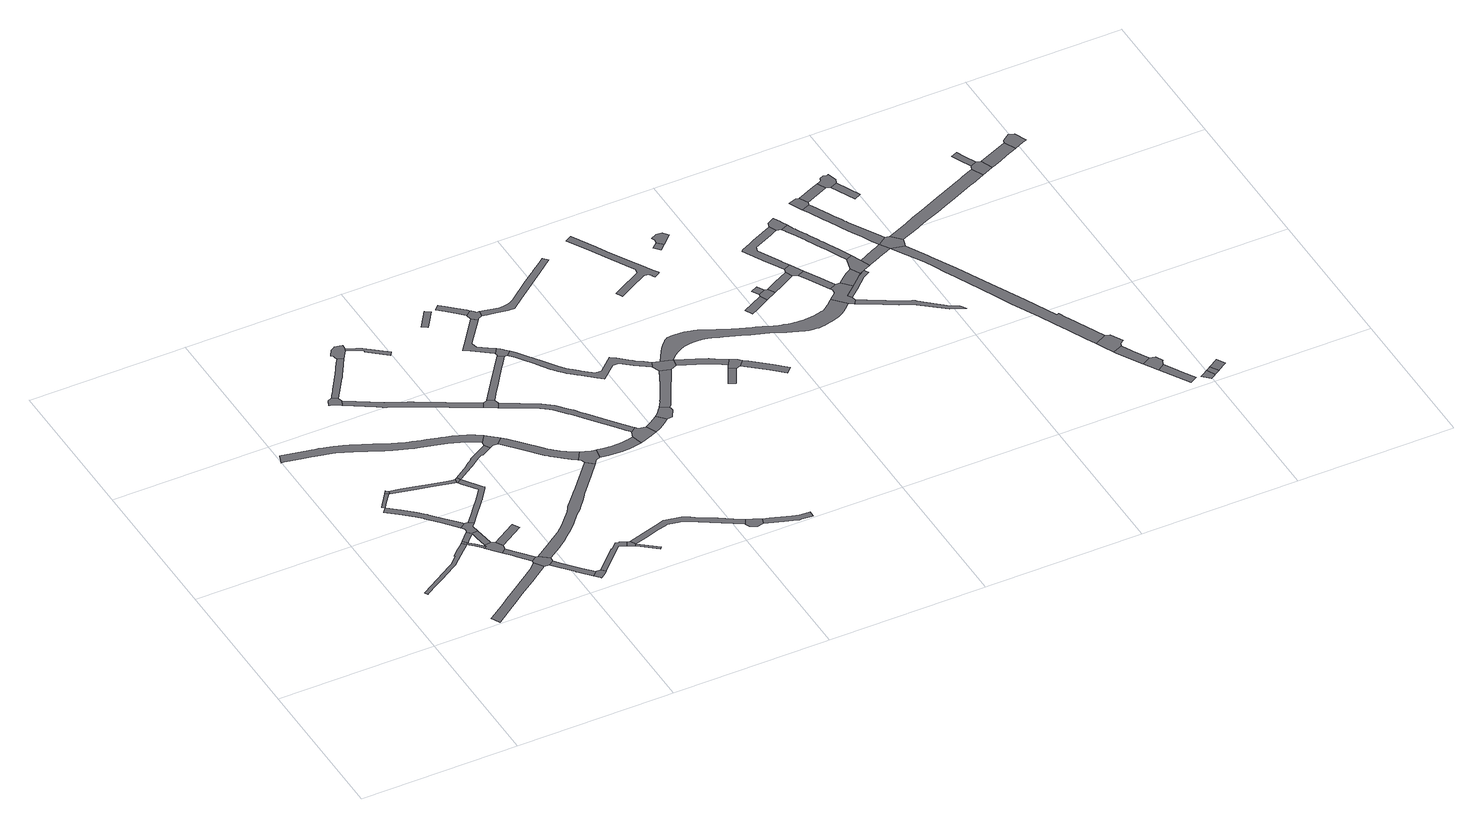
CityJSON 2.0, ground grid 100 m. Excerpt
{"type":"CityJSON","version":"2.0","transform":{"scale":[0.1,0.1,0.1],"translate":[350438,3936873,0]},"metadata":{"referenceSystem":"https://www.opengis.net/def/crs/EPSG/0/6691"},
"CityObjects":{
"road1":{"type":"Road","attributes":{"RoadStructureAttribute.sectionType":"1"},"geometry":[{"type":"MultiSurface","lod":"1","boundaries":[[[0,1,2,3,4,5,6,7,8,9,10,11,12,13,14,15,16,17,18,19,20,21,22,23,24,25,26,3,27,28,29,30]]]}]},
"road2":{"type":"Road","attributes":{"RoadStructureAttribute.sectionType":"1"},"geometry":[{"type":"MultiSurface","lod":"1","boundaries":[[[31,32,33,34,35,36,37,38,39,40,41,42,43,44,45,46]]]}]},
"road3":{"type":"Road","attributes":{"RoadStructureAttribute.sectionType":"1"},"geometry":[{"type":"MultiSurface","lod":"1","boundaries":[[[47,48,49,50,51,52]]]}]},
"road4":{"type":"Road","attributes":{"RoadStructureAttribute.sectionType":"1"},"geometry":[{"type":"MultiSurface","lod":"1","boundaries":[[[53,54,55,56,57,58,59,60,61,62,63,64,65,66,67,68,69,70,52]]]}]},
"road5":{"type":"Road","geometry":[{"type":"MultiSurface","lod":"1","boundaries":[[[71,4,3,2]]]}]},
"road6":{"type":"Road","geometry":[{"type":"MultiSurface","lod":"1","boundaries":[[[48,72,73,74,75,49]]]}]},
"road7":{"type":"Road","attributes":{"RoadStructureAttribute.sectionType":"1"},"geometry":[{"type":"MultiSurface","lod":"1","boundaries":[[[76,77,78,79,80,71,2,81,82,79,83,84]]]}]},
"road8":{"type":"Road","geometry":[{"type":"MultiSurface","lod":"1","boundaries":[[[0,30,85,86,87,88,89,90,76,84]]]}]},
"road9":{"type":"Road","geometry":[{"type":"MultiSurface","lod":"1","boundaries":[[[91,92,93,62,61,94,95,96,80,79,78]]]}]},
"road10":{"type":"Road","attributes":{"RoadStructureAttribute.sectionType":"1"},"geometry":[{"type":"MultiSurface","lod":"1","boundaries":[[[97,87,86,98,99,100]]]}]},
"road11":{"type":"Road","attributes":{"RoadStructureAttribute.sectionType":"1"},"geometry":[{"type":"MultiSurface","lod":"1","boundaries":[[[72,101,102,103,104,105,106,107,108,109,110,111,112,73]]]}]},
"road12":{"type":"Road","geometry":[{"type":"MultiSurface","lod":"1","boundaries":[[[113,114,115,97,100,46,45,116]]]}]},
"road13":{"type":"Road","geometry":[{"type":"MultiSurface","lod":"1","boundaries":[[[117,118,119,90,89]]]}]},
"road14":{"type":"Road","attributes":{"RoadStructureAttribute.sectionType":"1"},"geometry":[{"type":"MultiSurface","lod":"1","boundaries":[[[120,121,122,123,124,125,126,127,128,129,130,131,132,133,134,135,136,137,138,139,140,141,142,143,144,145,146,147,148,149,150,151,152,153,154,155,156,157,158,159,160,161,162,163,164,165,166,167,168,169,170,171,172,173,174,175,176,177,178,179,180,181,182,183,184,185,186,187,188,189,190,191,192,193,194,195]]]}]},
"road15":{"type":"Road","attributes":{"RoadStructureAttribute.sectionType":"1"},"geometry":[{"type":"MultiSurface","lod":"1","boundaries":[[[196,197,198,199,200,201,202,203,204,205,113,116]]]}]},
"road16":{"type":"Road","attributes":{"RoadStructureAttribute.sectionType":"1"},"geometry":[{"type":"MultiSurface","lod":"1","boundaries":[[[206,207,208,209,210,211,212,213,93,92,214,215,216,217,218,219,220,221,222,223,224]]]}]},
"road17":{"type":"Road","geometry":[{"type":"MultiSurface","lod":"1","boundaries":[[[202,201,225,226,227,228,229,230]]]}]},
"road18":{"type":"Road","geometry":[{"type":"MultiSurface","lod":"1","boundaries":[[[231,232,233,234,235,236,237,238,239]]]}]},
"road19":{"type":"Road","geometry":[{"type":"MultiSurface","lod":"1","boundaries":[[[240,106,105,206,224]]]}]},
"road20":{"type":"Road","attributes":{"RoadStructureAttribute.sectionType":"1"},"geometry":[{"type":"MultiSurface","lod":"1","boundaries":[[[241,242,243,244,245,246,247,248,249,250,251,252,253,254,255,256,257,258,231,239]]]}]},
"road21":{"type":"Road","attributes":{"RoadStructureAttribute.sectionType":"1"},"geometry":[{"type":"MultiSurface","lod":"1","boundaries":[[[229,259,260,261,262,263,264,265,266,267,230]]]}]},
"road22":{"type":"Road","attributes":{"RoadStructureAttribute.sectionType":"1"},"geometry":[{"type":"MultiSurface","lod":"1","boundaries":[[[268,269,270,271,272,273,274,275,276,240,224,277,278,279,280,281,282,283,284,285,286,287,288]]]}]},
"road23":{"type":"Road","attributes":{"RoadStructureAttribute.sectionType":"1"},"geometry":[{"type":"MultiSurface","lod":"1","boundaries":[[[289,290,291,292,293,294,295,296,297,298,299,300,301,302,303,304,305,306,307,308,309,310,311,312,313,314,315,316,317,318,319,320,321,115,114]]]}]},
"road24":{"type":"Road","attributes":{"RoadStructureAttribute.sectionType":"1"},"geometry":[{"type":"MultiSurface","lod":"1","boundaries":[[[322,323,324,325,326,327,328,329,330,331,332,333,334,335,336,337,338,339,340,341,342,343,238,237]]]}]},
"road25":{"type":"Road","geometry":[{"type":"MultiSurface","lod":"1","boundaries":[[[344,345,346,347,261,260]]]}]},
"road26":{"type":"Road","geometry":[{"type":"MultiSurface","lod":"1","boundaries":[[[348,349,350,250,249,351,352,353,354,355,356,357,358,359]]]}]},
"road27":{"type":"Road","attributes":{"RoadStructureAttribute.sectionType":"1"},"geometry":[{"type":"MultiSurface","lod":"1","boundaries":[[[345,360,361,362,363,346]]]}]},
"road28":{"type":"Road","geometry":[{"type":"MultiSurface","lod":"1","boundaries":[[[364,365,366,367,368,195,194,268,288]]]}]},
"road29":{"type":"Road","attributes":{"RoadStructureAttribute.sectionType":"1"},"geometry":[{"type":"MultiSurface","lod":"1","boundaries":[[[369,370,371,372,373,374,375,376,354,353]]]}]},
"road30":{"type":"Road","attributes":{"RoadStructureAttribute.sectionType":"1"},"geometry":[{"type":"MultiSurface","lod":"1","boundaries":[[[365,377,378,379,380,381,382,383,384,385,386,387,388,389,390,391,392,393,394,395,396,397,398,366]]]}]},
"road31":{"type":"Road","geometry":[{"type":"MultiSurface","lod":"1","boundaries":[[[399,400,401,335,334,402,403,404,405]]]}]},
"road32":{"type":"Road","attributes":{"RoadStructureAttribute.sectionType":"1"},"geometry":[{"type":"MultiSurface","lod":"1","boundaries":[[[346,406,407,408,409,410,411,412,413,414,415,416,417,418,419,420,421,422,423,424,425,426,427,428,347]]]}]},
"road33":{"type":"Road","geometry":[{"type":"MultiSurface","lod":"1","boundaries":[[[429,430,431,387,386,432,433,306,305,434,435]]]}]},
"road34":{"type":"Road","attributes":{"RoadStructureAttribute.sectionType":"1"},"geometry":[{"type":"MultiSurface","lod":"1","boundaries":[[[436,437,438,439,440,441,442,443,444,445,446,399,405]]]}]},
"road35":{"type":"Road","attributes":{"RoadStructureAttribute.sectionType":"1"},"geometry":[{"type":"MultiSurface","lod":"1","boundaries":[[[447,448,449,450,451,452,453,454,455,456,404,403,457,458,459,460,461,462,463,464,465,466,467,468,469,470,471,472,473]]]}]},
"road36":{"type":"Road","attributes":{"RoadStructureAttribute.sectionType":"1"},"geometry":[{"type":"MultiSurface","lod":"1","boundaries":[[[474,475,476,477,478,479,480,481,482,483,484,485,429,435,486,487,488,489,490,491,492,493,494,495,496]]]}]},
"road37":{"type":"Road","attributes":{"RoadStructureAttribute.sectionType":"1"},"geometry":[{"type":"MultiSurface","lod":"1","boundaries":[[[497,498,499,500,501,502]]]}]},
"road38":{"type":"Road","geometry":[{"type":"MultiSurface","lod":"1","boundaries":[[[503,504,505,506,507,416,415,508,509]]]}]},
"road39":{"type":"Road","attributes":{"RoadStructureAttribute.sectionType":"1"},"geometry":[{"type":"MultiSurface","lod":"1","boundaries":[[[510,511,512,513,514,515,516,517,518,519,520,521,522,523,524]]]}]},
"road40":{"type":"Road","geometry":[{"type":"MultiSurface","lod":"1","boundaries":[[[442,525,526,527,528,529,524,523,530,443]]]}]},
"road41":{"type":"Road","attributes":{"RoadStructureAttribute.sectionType":"1"},"geometry":[{"type":"MultiSurface","lod":"1","boundaries":[[[531,532,533,534,535,536,537,538,539,540,541]]]}]},
"road42":{"type":"Road","geometry":[{"type":"MultiSurface","lod":"1","boundaries":[[[472,542,496,495,543,544,545,546,547,548,549,550,473]]]}]},
"road43":{"type":"Road","attributes":{"RoadStructureAttribute.sectionType":"1"},"geometry":[{"type":"MultiSurface","lod":"1","boundaries":[[[551,552,553,554,555,556,557,558,559,560,561,562,505,504]]]}]},
"road44":{"type":"Road","geometry":[{"type":"MultiSurface","lod":"1","boundaries":[[[563,564,565,566,534,533,517,516,567,568,569]]]}]},
"road45":{"type":"Road","attributes":{"RoadStructureAttribute.sectionType":"1"},"geometry":[{"type":"MultiSurface","lod":"1","boundaries":[[[570,571,572,547,546,573,574,575,576]]]}]},
"road46":{"type":"Road","attributes":{"RoadStructureAttribute.sectionType":"1"},"geometry":[{"type":"MultiSurface","lod":"1","boundaries":[[[577,578,579,580,581,582,583,584,585,586,587,588,589,590,591,592,593,594,595,596,597,598,599,600,601,602,603,526,525,604,605,606,607,608,609,610,611,612,613,614,615,616,617,618,619,620,621,622,623,624,625]]]}]},
"road47":{"type":"Road","geometry":[{"type":"MultiSurface","lod":"1","boundaries":[[[626,627,628,629,630,631,632,633,634,635,636,637,570,576]]]}]},
"road48":{"type":"Road","attributes":{"RoadStructureAttribute.sectionType":"1"},"geometry":[{"type":"MultiSurface","lod":"1","boundaries":[[[638,639,640,641,642,643,644,630,629,645,646,647,648]]]}]},
"road49":{"type":"Road","attributes":{"RoadStructureAttribute.sectionType":"1"},"geometry":[{"type":"MultiSurface","lod":"1","boundaries":[[[568,649,650,651,652,653,654,655,656,657,658,659,660,661,662,663,664,665,666,667,668,669,569]]]}]},
"road50":{"type":"Road","geometry":[{"type":"MultiSurface","lod":"1","boundaries":[[[624,670,638,648,671,672,673,625]]]}]},
"road51":{"type":"Road","attributes":{"RoadStructureAttribute.sectionType":"1"},"geometry":[{"type":"MultiSurface","lod":"1","boundaries":[[[671,674,675,676,677,678,679,680,681,672]]]}]},
"road52":{"type":"Road","geometry":[{"type":"MultiSurface","lod":"1","boundaries":[[[682,683,684,685,686,687]]]}]},
"road53":{"type":"Road","geometry":[{"type":"MultiSurface","lod":"1","boundaries":[[[688,678,677,682,687,689,690]]]}]},
"road54":{"type":"Road","attributes":{"RoadStructureAttribute.sectionType":"1"},"geometry":[{"type":"MultiSurface","lod":"1","boundaries":[[[689,691,692,693,694,695,690]]]}]},
"road55":{"type":"Road","attributes":{"RoadStructureAttribute.sectionType":"1"},"geometry":[{"type":"MultiSurface","lod":"1","boundaries":[[[696,697,698,699,700,701,702,703,704,705,706,707,708,709,710,711,712,713,714,715,716,717,718,719,720,721,722,723,724,725,726,727]]]}]},
"road56":{"type":"Road","attributes":{"RoadStructureAttribute.sectionType":"1"},"geometry":[{"type":"MultiSurface","lod":"1","boundaries":[[[728,729,730,731,732,733,734,735,736,737,738,739,740,741,742,743,744,745,746,747,748,749,750,751,752,753,754,755,756,757,758,759,760,761,762,763,764,765,766,767,768,769,770,771,772,773,774,775,776,777,778,779,780,781,782,783,784,785,786,787,788,789,790,791,792,793,794,795,796,797,798,799,800,801,802,803,804,805,806,807,808,809,810,811,812,813,814,815,816,817,818,819,820,821,822,823,824,825,826,827,828,829,830,831,832,833,834,835,836,673,672]]]}]},
"road57":{"type":"Road","attributes":{"RoadStructureAttribute.sectionType":"1"},"geometry":[{"type":"MultiSurface","lod":"1","boundaries":[[[837,838,839,840]]]}]},
"road58":{"type":"Road","attributes":{"RoadStructureAttribute.sectionType":"1"},"geometry":[{"type":"MultiSurface","lod":"1","boundaries":[[[841,842,843,844,845]]]}]},
"road59":{"type":"Road","geometry":[{"type":"MultiSurface","lod":"1","boundaries":[[[846,847,848,849,837,840,850]]]}]},
"road60":{"type":"Road","attributes":{"RoadStructureAttribute.sectionType":"1"},"geometry":[{"type":"MultiSurface","lod":"1","boundaries":[[[851,852,853,854]]]}]},
"road61":{"type":"Road","geometry":[{"type":"MultiSurface","lod":"1","boundaries":[[[855,856,851,854,841,845]]]}]},
"road62":{"type":"Road","attributes":{"RoadStructureAttribute.sectionType":"1"},"geometry":[{"type":"MultiSurface","lod":"1","boundaries":[[[855,857,858,859,860,856]]]}]},
"road63":{"type":"Road","geometry":[{"type":"MultiSurface","lod":"1","boundaries":[[[861,862,863,859,858,864]]]}]},
"road64":{"type":"Road","attributes":{"RoadStructureAttribute.sectionType":"1"},"geometry":[{"type":"MultiSurface","lod":"1","boundaries":[[[862,865,866,867,868,869,870,871,872,873,874,875,876,877,878,879,880,881,882,883,884,885,863]]]}]},
"road65":{"type":"Road","attributes":{"RoadStructureAttribute.sectionType":"1"},"geometry":[{"type":"MultiSurface","lod":"1","boundaries":[[[886,887,888,889,890,891,892,861,864]]]}]},
"road66":{"type":"Road","geometry":[{"type":"MultiSurface","lod":"1","boundaries":[[[893,894,889,888,895,896,776,775,897,898,899,900,901,902,903,904]]]}]},
"road67":{"type":"Road","attributes":{"RoadStructureAttribute.sectionType":"1"},"geometry":[{"type":"MultiSurface","lod":"1","boundaries":[[[899,905,906,907,908,909,910,900]]]}]},
"road68":{"type":"Road","attributes":{"RoadStructureAttribute.sectionType":"1"},"geometry":[{"type":"MultiSurface","lod":"1","boundaries":[[[911,912,913,914,915,916,917,893,904]]]}]},
"road69":{"type":"Road","geometry":[{"type":"MultiSurface","lod":"1","boundaries":[[[918,919,920,921,922,876,875,923,924]]]}]},
"road70":{"type":"Road","attributes":{"RoadStructureAttribute.sectionType":"1"},"geometry":[{"type":"MultiSurface","lod":"1","boundaries":[[[925,926,927,928,929,930,931,932,933,934,935,936,937,938,939,940,941,898,897]]]}]},
"road71":{"type":"Road","attributes":{"RoadStructureAttribute.sectionType":"1"},"geometry":[{"type":"MultiSurface","lod":"1","boundaries":[[[942,943,944,945,946,947,948,949,950,951,952,953,954,955,956,957,958,959,918,924,960,961,962,963,964,965,966,967,968,969,970,971]]]}]},
"road72":{"type":"Road","geometry":[{"type":"MultiSurface","lod":"1","boundaries":[[[913,972,973,974,942,971,914]]]}]},
"road73":{"type":"Road","attributes":{"RoadStructureAttribute.sectionType":"1"},"geometry":[{"type":"MultiSurface","lod":"1","boundaries":[[[975,976,977,978,979,980,974,973,981,982,983,984,985]]]}]},
"road74":{"type":"Road","geometry":[{"type":"MultiSurface","lod":"1","boundaries":[[[986,987,988,989,990,991]]]}]},
"road75":{"type":"Road","attributes":{"RoadStructureAttribute.sectionType":"1"},"geometry":[{"type":"MultiSurface","lod":"1","boundaries":[[[992,993,994,995,996,997,998,975,999,1000,1001,1002,1003,1004,1005,1006,1007,1008,1009,1010,990,989]]]}]},
"road76":{"type":"Road","attributes":{"RoadStructureAttribute.sectionType":"1"},"geometry":[{"type":"MultiSurface","lod":"1","boundaries":[[[1011,1012,1013,1014,986,991]]]}]},
"road77":{"type":"Road","geometry":[{"type":"MultiSurface","lod":"1","boundaries":[[[1015,999,975,985,1016,1017,1018]]]}]},
"road78":{"type":"Road","attributes":{"RoadStructureAttribute.sectionType":"1"},"geometry":[{"type":"MultiSurface","lod":"1","boundaries":[[[1019,1020,1021,1022,1023,1024,1025,1026,1027,1028,1029,1030,1031,1032,1033,1034,1035,1036,1037,1038,1039,1040,1041,1042,1043,1044,1016,985]]]}]},
"road79":{"type":"Road","geometry":[{"type":"MultiSurface","lod":"1","boundaries":[[[1045,1046,1047,1048,1049,1050,1051,1013,1012,1052,1053]]]}]},
"road80":{"type":"Road","attributes":{"RoadStructureAttribute.sectionType":"1"},"geometry":[{"type":"MultiSurface","lod":"1","boundaries":[[[1052,1054,1055,1053]]]}]},
"road81":{"type":"Road","geometry":[{"type":"MultiSurface","lod":"1","boundaries":[[[1056,1057,1058,1034,1033,1059,1060,1061,1062,1063,1064,1065]]]}]},
"road82":{"type":"Road","attributes":{"RoadStructureAttribute.sectionType":"1"},"geometry":[{"type":"MultiSurface","lod":"1","boundaries":[[[1066,1067,1068,1069,1070,1071,1063,1062]]]}]},
"road83":{"type":"Road","geometry":[{"type":"MultiSurface","lod":"1","boundaries":[[[1067,1072,1073,1074,1075,1076,1068]]]}]},
"road84":{"type":"Road","attributes":{"RoadStructureAttribute.sectionType":"1"},"geometry":[{"type":"MultiSurface","lod":"1","boundaries":[[[1072,1077,1078,1079,1080,1073]]]}]},
"road85":{"type":"Road","attributes":{"RoadStructureAttribute.sectionType":"1"},"geometry":[{"type":"MultiSurface","lod":"1","boundaries":[[[1081,1082,1083,1084,1085,1086,1087,1088,1089,1090,1091,1092,1093,1094,1095,1096,1097,1098,1099,1100,1101,1015,1018]]]}]},
"road86":{"type":"Road","attributes":{"RoadStructureAttribute.sectionType":"1"},"geometry":[{"type":"MultiSurface","lod":"1","boundaries":[[[1102,1103,1104,1105,1106,1107]]]}]},
"road87":{"type":"Road","geometry":[{"type":"MultiSurface","lod":"1","boundaries":[[[1106,1108,1109,1110,1107]]]}]},
"road88":{"type":"Road","attributes":{"RoadStructureAttribute.sectionType":"1"},"geometry":[{"type":"MultiSurface","lod":"1","boundaries":[[[1111,1112,1113,1114,1115,1116,1109,1108]]]}]},
"road89":{"type":"Road","attributes":{"RoadStructureAttribute.sectionType":"1"},"geometry":[{"type":"MultiSurface","lod":"1","boundaries":[[[1117,1118,1119,1120,1121,1122]]]}]},
"road90":{"type":"Road","geometry":[{"type":"MultiSurface","lod":"1","boundaries":[[[1122,1121,1092,1091,1123,1124]]]}]},
"road91":{"type":"Road","attributes":{"RoadStructureAttribute.sectionType":"1"},"geometry":[{"type":"MultiSurface","lod":"1","boundaries":[[[1123,1125,1126,1127,1128,1129,1130,1131,1124]]]}]},
"road92":{"type":"Road","geometry":[{"type":"MultiSurface","lod":"1","boundaries":[[[1129,1128,1132,1133,1134,1135,1136,1137]]]}]}
},
"vertices":[
[676,644,0],[627,692,0],[600,719,0],[587,710,0],[564,734,0],[548,720,0],[543,715,0],[519,693,0],[476,654,0],[481,647,0],[477,644,0],[424,594,0],[406,583,0],[237,479,0],[178,443,0],[175,441,0],[186,422,0],[188,424,0],[264,470,0],[276,477,0],[319,503,0],[417,562,0],[441,577,0],[512,641,0],[542,668,0],[560,685,0],[570,694,0],[596,700,0],[621,674,0],[655,637,0],[660,631,0],
[798,346,0],[723,293,0],[624,223,0],[559,177,0],[520,149,0],[435,89,0],[400,64,0],[428,10,0],[554,99,0],[594,128,0],[658,174,0],[732,226,0],[757,244,0],[845,307,0],[883,333,0],[843,386,0],
[348,1236,0],[405,1312,0],[388,1324,0],[329,1244,0],[313,1224,0],[329,1211,0],
[305,1180,0],[319,1169,0],[320,1169,0],[374,1124,0],[445,1060,0],[478,1027,0],[483,1022,0],[554,945,0],[625,853,0],[660,881,0],[629,916,0],[582,969,0],[517,1044,0],[512,1050,0],[506,1055,0],[498,1064,0],[469,1092,0],[399,1156,0],
[575,746,0],
[412,1310,0],[417,1334,0],[416,1334,0],[401,1344,0],
[714,661,0],[702,753,0],[698,787,0],[658,782,0],[634,806,0],[612,732,0],[637,759,0],[664,734,0],[674,656,0],
[705,578,0],[728,550,0],[758,575,0],[763,604,0],[766,606,0],[739,648,0],
[691,835,0],[711,857,0],[686,879,0],[632,845,0],[641,833,0],[640,812,0],
[880,429,0],[769,500,0],[787,479,0],[846,408,0],
[564,1274,0],[658,1252,0],[782,1224,0],[783,1223,0],[794,1221,0],[799,1248,0],[778,1252,0],[749,1258,0],[662,1275,0],[645,1279,0],[554,1302,0],[487,1319,0],
[947,351,0],[950,381,0],[893,427,0],[913,329,0],
[921,703,0],[895,745,0],[838,710,0],
[1119,1521,0],[1105,1529,0],[1082,1543,0],[1071,1549,0],[1044,1564,0],[1020,1575,0],[1005,1582,0],[965,1597,0],[930,1607,0],[902,1615,0],[889,1618,0],[823,1637,0],[814,1639,0],[807,1641,0],[793,1645,0],[741,1659,0],[712,1668,0],[708,1669,0],[664,1685,0],[660,1686,0],[636,1696,0],[632,1698,0],[593,1715,0],[549,1737,0],[540,1741,0],[536,1744,0],[494,1764,0],[480,1770,0],[439,1788,0],[420,1796,0],[416,1798,0],[381,1811,0],[329,1829,0],[311,1835,0],[253,1851,0],[246,1852,0],[224,1857,0],[205,1862,0],[190,1865,0],[113,1880,0],[112,1880,0],[32,1898,0],[20,1900,0],[0,1841,0],[17,1838,0],[52,1831,0],[128,1816,0],[186,1804,0],[192,1803,0],[211,1799,0],[228,1795,0],[293,1777,0],[311,1772,0],[357,1756,0],[391,1743,0],[405,1736,0],[468,1706,0],[478,1702,0],[520,1684,0],[535,1677,0],[566,1661,0],[590,1650,0],[608,1642,0],[637,1630,0],[689,1612,0],[725,1601,0],[757,1593,0],[911,1550,0],[944,1538,0],[979,1526,0],[1018,1508,0],[1054,1490,0],[1071,1479,0],[1085,1471,0],[1088,1469,0],[1123,1517,0],
[1016,208,0],[1018,207,0],[1019,205,0],[1021,203,0],[1032,191,0],[1088,127,0],[1118,154,0],[1062,217,0],[1021,265,0],[982,311,0],
[799,1214,0],[814,1193,0],[874,1110,0],[831,1051,0],[822,1039,0],[820,1036,0],[770,978,0],[732,933,0],[759,914,0],[827,993,0],[846,1016,0],[849,1019,0],[854,1026,0],[875,1056,0],[907,1098,0],[908,1100,0],[915,1110,0],[910,1116,0],[827,1235,0],
[1117,95,0],[1119,93,0],[1121,91,0],[1158,117,0],[1171,131,0],[1149,153,0],
[518,2211,0],[516,2211,0],[490,2201,0],[474,2165,0],[483,2161,0],[503,2152,0],[541,2127,0],[559,2164,0],[553,2194,0],
[812,1257,0],
[592,2252,0],[652,2339,0],[656,2345,0],[660,2351,0],[670,2367,0],[670,2368,0],[671,2369,0],[689,2399,0],[744,2487,0],[710,2508,0],[710,2507,0],[691,2478,0],[635,2389,0],[623,2370,0],[607,2346,0],[560,2275,0],[552,2262,0],[531,2231,0],
[1339,297,0],[1379,275,0],[1395,303,0],[1358,324,0],[1354,317,0],[1334,328,0],[1295,288,0],[1293,286,0],[1288,292,0],
[1086,1439,0],[1071,1430,0],[1006,1393,0],[976,1375,0],[962,1367,0],[963,1365,0],[916,1331,0],[911,1326,0],[908,1323,0],[829,1236,0],[924,1296,0],[935,1305,0],[937,1306,0],[982,1339,0],[1005,1353,0],[1023,1364,0],[1035,1371,0],[1040,1367,0],[1050,1372,0],[1071,1384,0],[1106,1404,0],
[1033,439,0],[1045,448,0],[1086,478,0],[1105,494,0],[1118,505,0],[1164,547,0],[1192,574,0],[1208,591,0],[1257,648,0],[1293,681,0],[1302,689,0],[1314,704,0],[1346,745,0],[1376,782,0],[1382,790,0],[1495,921,0],[1562,1000,0],[1517,1039,0],[1359,859,0],[1348,846,0],[1308,803,0],[1277,770,0],[1255,748,0],[1246,734,0],[1241,727,0],[1223,700,0],[1186,657,0],[1139,605,0],[1092,563,0],[1060,542,0],[1050,535,0],[1040,528,0],[983,489,0],
[545,2125,0],[708,2023,0],[736,2006,0],[758,1995,0],[848,1951,0],[867,1941,0],[868,1940,0],[880,1934,0],[931,1906,0],[992,1874,0],[1072,1829,0],[1136,1793,0],[1239,1737,0],[1257,1774,0],[1072,1875,0],[1021,1904,0],[922,1959,0],[912,1965,0],[883,1980,0],[769,2036,0],[764,2038,0],[761,2040,0],
[1409,259,0],[1421,250,0],[1432,264,0],[1415,301,0],
[689,2546,0],[703,2538,0],[706,2524,0],[771,2530,0],[782,2546,0],[783,2548,0],[790,2565,0],[791,2567,0],[796,2597,0],[744,2606,0],[743,2605,0],[716,2590,0],
[1447,230,0],[1500,189,0],[1537,161,0],[1548,175,0],
[1127,1416,0],[1159,1412,0],[1200,1453,0],[1186,1467,0],[1153,1495,0],
[813,2534,0],[870,2507,0],[881,2498,0],[876,2488,0],[992,2392,0],[1009,2416,0],[880,2523,0],[849,2537,0],
[1172,1400,0],[1261,1299,0],[1346,1200,0],[1351,1197,0],[1356,1192,0],[1370,1177,0],[1402,1149,0],[1431,1124,0],[1464,1098,0],[1494,1077,0],[1532,1137,0],[1500,1153,0],[1469,1173,0],[1440,1195,0],[1427,1207,0],[1412,1219,0],[1400,1232,0],[1387,1245,0],[1364,1271,0],[1283,1362,0],[1224,1428,0],[1212,1441,0],
[1289,1789,0],[1282,1779,0],[1281,1779,0],[1297,1705,0],[1311,1697,0],[1331,1733,0],[1324,1764,0],
[1507,286,0],[1608,316,0],[1653,328,0],[1669,333,0],[1734,323,0],[1761,316,0],[1839,272,0],[1841,270,0],[1895,236,0],[2063,131,0],[2082,168,0],[2075,171,0],[2024,203,0],[1948,250,0],[1912,272,0],[1838,318,0],[1816,332,0],[1773,355,0],[1684,371,0],[1666,375,0],[1654,371,0],[1640,366,0],[1580,349,0],
[1627,1106,0],[1601,1111,0],[1566,1123,0],[1497,1074,0],[1511,1068,0],[1586,1028,0],[1613,1037,0],
[1370,1828,0],[1411,1883,0],[1414,1888,0],[1501,2009,0],[1505,2014,0],[1554,2080,0],[1555,2082,0],[1522,2106,0],[1377,1908,0],[1368,1896,0],[1309,1816,0],
[1902,1191,0],[1820,1296,0],[1722,1421,0],[1720,1424,0],[1706,1442,0],[1678,1478,0],[1668,1490,0],[1666,1492,0],[1602,1563,0],[1541,1612,0],[1370,1664,0],[1467,1610,0],[1469,1609,0],[1518,1580,0],[1563,1548,0],[1569,1543,0],[1579,1534,0],[1636,1464,0],[1647,1450,0],[1675,1415,0],[1699,1384,0],[1773,1289,0],[1821,1226,0],[1858,1179,0],[1875,1157,0],[1879,1152,0],[1912,1178,0],
[1824,1102,0],[1823,1102,0],[1800,1099,0],[1788,1097,0],[1752,1095,0],[1715,1095,0],[1703,1096,0],[1701,1096,0],[1679,1098,0],[1641,1103,0],[1637,1104,0],[1636,1104,0],[1666,1029,0],[1709,1025,0],[1739,1024,0],[1753,1024,0],[1757,1024,0],[1796,1026,0],[1823,1030,0],[1825,1031,0],[1838,1033,0],[1880,1042,0],[1863,1110,0],
[1274,2549,0],[1263,2533,0],[1296,2510,0],[1321,2546,0],[1376,2625,0],[1343,2648,0],
[2114,76,0],[2154,86,0],[2169,127,0],[2149,134,0],[2121,148,0],[2064,127,0],[2073,99,0],
[1535,2175,0],[1454,2231,0],[1451,2252,0],[1448,2265,0],[1447,2270,0],[1498,2335,0],[1578,2438,0],[1544,2464,0],[1448,2336,0],[1412,2288,0],[1406,2282,0],[1374,2239,0],[1387,2230,0],[1523,2131,0],[1549,2164,0],
[1576,2083,0],[1605,2112,0],[1584,2134,0],[1577,2140,0],[1565,2151,0],[1527,2113,0],
[1450,2590,0],[1507,2534,0],[1538,2504,0],[1573,2530,0],[1559,2544,0],[1534,2570,0],[1532,2572,0],[1480,2619,0],[1466,2632,0],[1436,2658,0],[1406,2629,0],
[1878,1150,0],[1921,1056,0],[1964,1071,0],[1983,1080,0],[2000,1088,0],[1971,1152,0],[1927,1160,0],[1926,1160,0],[1918,1171,0],
[2268,47,0],[2341,21,0],[2348,20,0],[2352,19,0],[2365,18,0],[2425,15,0],[2436,14,0],[2438,53,0],[2373,57,0],[2330,68,0],[2210,112,0],[2209,112,0],
[1602,2501,0],[1590,2513,0],[1582,2521,0],[1578,2525,0],[1583,2445,0],[1612,2457,0],[1616,2499,0],
[2062,1211,0],[2033,1189,0],[2007,1172,0],[2033,1103,0],[2059,1122,0],[2088,1143,0],[2109,1162,0],
[2231,1670,0],[2188,1702,0],[2181,1708,0],[2161,1726,0],[2107,1771,0],[2099,1777,0],[2077,1796,0],[2073,1791,0],[2055,1776,0],[2054,1775,0],[1981,1710,0],[1941,1713,0],[1878,1765,0],[1869,1773,0],[1856,1784,0],[1843,1796,0],[1826,1813,0],[1813,1826,0],[1794,1849,0],[1781,1866,0],[1775,1874,0],[1732,1936,0],[1692,1993,0],[1668,2028,0],[1640,2069,0],[1629,2083,0],[1621,2093,0],[1608,2044,0],[1636,2004,0],[1676,1945,0],[1684,1933,0],[1734,1856,0],[1745,1846,0],[1763,1823,0],[1782,1799,0],[1797,1784,0],[1815,1767,0],[1829,1754,0],[1843,1742,0],[1863,1725,0],[1932,1667,0],[1949,1653,0],[1958,1645,0],[1964,1641,0],[2059,1723,0],[2099,1724,0],[2165,1668,0],[2249,1606,0],[2266,1643,0],
[2143,1164,0],[2173,1216,0],[2171,1236,0],[2170,1241,0],[2120,1276,0],[2114,1267,0],[2113,1266,0],[2103,1255,0],[2098,1248,0],[2097,1248,0],[2080,1227,0],[2065,1213,0],
[2269,1559,0],[2218,1449,0],[2188,1391,0],[2158,1335,0],[2148,1320,0],[2148,1319,0],[2129,1289,0],[2183,1259,0],[2192,1275,0],[2225,1334,0],[2335,1537,0],
[1642,2452,0],[1693,2443,0],[1767,2430,0],[1807,2431,0],[1869,2478,0],[1908,2508,0],[2080,2643,0],[2177,2718,0],[2153,2749,0],[2131,2731,0],[2120,2722,0],[2062,2679,0],[2044,2665,0],[2036,2659,0],[1961,2602,0],[1845,2512,0],[1833,2503,0],[1811,2489,0],[1785,2480,0],[1765,2476,0],[1732,2476,0],
[2269,1560,0],[2377,1554,0],[2383,1605,0],[2313,1628,0],
[2482,1509,0],[2544,1479,0],[2609,1439,0],[2638,1421,0],[2665,1463,0],[2598,1504,0],[2568,1523,0],[2502,1554,0],
[2625,1395,0],[2618,1384,0],[2561,1276,0],[2601,1255,0],[2631,1311,0],[2664,1374,0],
[2709,1436,0],[2695,1383,0],[2727,1421,0],
[2829,1270,0],[2903,1201,0],[2937,1237,0],[2863,1308,0],[2755,1397,0],
[2431,2669,0],[2474,2591,0],[2562,2437,0],[2575,2415,0],[2567,2384,0],[2521,2358,0],[2460,2324,0],[2375,2276,0],[2397,2237,0],[2524,2308,0],[2550,2323,0],[2577,2338,0],[2587,2344,0],[2594,2343,0],[2605,2341,0],[2617,2339,0],[2619,2340,0],[2624,2333,0],[2630,2322,0],[2631,2320,0],[2641,2303,0],[2657,2312,0],[2672,2322,0],[2679,2327,0],[2676,2332,0],[2655,2367,0],[2623,2422,0],[2601,2459,0],[2514,2613,0],[2469,2694,0],[2385,2844,0],[2346,2822,0],
[2391,1614,0],[2398,1621,0],[2417,1637,0],[2442,1654,0],[2469,1669,0],[2491,1678,0],[2502,1682,0],[2538,1690,0],[2566,1691,0],[2574,1691,0],[2616,1689,0],[2646,1683,0],[2669,1676,0],[2711,1660,0],[2727,1653,0],[2730,1652,0],[2825,1616,0],[2875,1597,0],[2977,1560,0],[3067,1520,0],[3095,1508,0],[3130,1495,0],[3153,1487,0],[3164,1483,0],[3174,1480,0],[3176,1480,0],[3188,1477,0],[3200,1475,0],[3212,1474,0],[3230,1472,0],[3231,1472,0],[3249,1470,0],[3261,1470,0],[3274,1472,0],[3286,1474,0],[3321,1483,0],[3345,1489,0],[3356,1492,0],[3368,1496,0],[3380,1500,0],[3387,1503,0],[3391,1504,0],[3403,1510,0],[3413,1516,0],[3423,1523,0],[3438,1534,0],[3457,1550,0],[3494,1582,0],[3423,1660,0],[3422,1660,0],[3415,1653,0],[3406,1645,0],[3398,1637,0],[3382,1623,0],[3381,1622,0],[3343,1595,0],[3326,1591,0],[3302,1585,0],[3290,1583,0],[3276,1580,0],[3254,1576,0],[3236,1573,0],[3218,1572,0],[3206,1572,0],[3182,1573,0],[3164,1575,0],[3146,1576,0],[3127,1578,0],[3110,1581,0],[3092,1586,0],[3084,1588,0],[3074,1590,0],[3057,1596,0],[3028,1605,0],[2972,1628,0],[2970,1629,0],[2938,1641,0],[2932,1644,0],[2916,1650,0],[2814,1690,0],[2805,1694,0],[2729,1727,0],[2723,1729,0],[2708,1736,0],[2704,1739,0],[2663,1759,0],[2662,1759,0],[2632,1773,0],[2622,1777,0],[2610,1781,0],[2581,1789,0],[2577,1790,0],[2555,1795,0],[2548,1796,0],[2534,1799,0],[2494,1798,0],[2473,1798,0],[2460,1796,0],[2450,1796,0],[2442,1794,0],[2437,1791,0],[2424,1781,0],[2421,1779,0],[2394,1751,0],[2394,1750,0],[2381,1734,0],[2377,1729,0],[2374,1723,0],[2361,1703,0],
[2788,2567,0],[2752,2536,0],[2782,2500,0],[2819,2534,0],
[3082,1871,0],[2950,1800,0],[2973,1756,0],[3016,1778,0],[3105,1827,0],
[2856,2628,0],[2822,2633,0],[2783,2614,0],[2792,2595,0],[2886,2595,0],
[3132,1913,0],[3107,1957,0],[3063,1933,0],[3087,1890,0],
[3174,1864,0],[3151,1908,0],
[3237,1897,0],[3329,1946,0],[3311,1993,0],[3219,1944,0],
[3405,1959,0],[3361,2040,0],[3318,2017,0],[3361,1936,0],
[3354,2055,0],[3338,2085,0],[3333,2093,0],[3331,2097,0],[3325,2108,0],[3258,2235,0],[3267,2264,0],[3369,2313,0],[3394,2326,0],[3422,2339,0],[3438,2347,0],[3417,2393,0],[3388,2379,0],[3308,2340,0],[3280,2327,0],[3255,2315,0],[3191,2283,0],[3181,2271,0],[3257,2128,0],[3262,2120,0],[3299,2052,0],
[3388,1887,0],[3397,1872,0],[3464,1746,0],[3508,1769,0],[3448,1879,0],[3432,1908,0],[3421,1929,0],
[3539,1765,0],[3530,1766,0],[3472,1732,0],[3469,1700,0],[3525,1563,0],[3543,1593,0],[3540,1620,0],[3521,1643,0],[3506,1631,0],[3519,1645,0],[3522,1647,0],[3590,1706,0],
[3597,1669,0],[3680,1744,0],[3727,1773,0],[3712,1798,0],[3662,1768,0],[3577,1692,0],
[3614,1727,0],[3667,1778,0],[3680,1786,0],[3646,1847,0],[3632,1838,0],[3607,1823,0],[3575,1797,0],
[3516,2358,0],[3499,2396,0],[3495,2404,0],[3472,2446,0],[3427,2422,0],[3451,2343,0],[3469,2337,0],
[3535,1557,0],[3584,1530,0],[3742,1436,0],[3810,1407,0],[3831,1391,0],[3979,1272,0],[4061,1230,0],[4065,1228,0],[4040,1270,0],[3995,1294,0],[3847,1420,0],[3838,1424,0],[3842,1429,0],[3825,1437,0],[3759,1469,0],[3694,1506,0],[3601,1560,0],
[3708,1949,0],[3691,1993,0],[3673,2030,0],[3640,2098,0],[3624,2129,0],[3615,2147,0],[3607,2164,0],[3604,2170,0],[3593,2193,0],[3583,2215,0],[3582,2216,0],[3572,2238,0],[3571,2241,0],[3560,2261,0],[3549,2284,0],[3543,2296,0],[3538,2306,0],[3536,2311,0],[3470,2335,0],[3480,2317,0],[3482,2312,0],[3501,2276,0],[3505,2269,0],[3545,2192,0],[3546,2189,0],[3595,2088,0],[3607,2064,0],[3626,2023,0],[3647,1981,0],[3669,1934,0],
[3714,1804,0],[3761,1825,0],[3734,1885,0],
[3893,1962,0],[3880,1956,0],[3867,1949,0],[3835,1934,0],[3788,1911,0],[3738,1887,0],[3769,1829,0],[3814,1849,0],[3871,1875,0],[3903,1890,0],[3933,1903,0],
[3686,2533,0],[3667,2540,0],[3614,2521,0],[3653,2439,0],[3707,2461,0],[3714,2480,0],
[3677,2392,0],[3718,2309,0],[3738,2270,0],[3800,2145,0],[3807,2132,0],[3841,2064,0],[3870,2006,0],[3950,2004,0],[3940,2023,0],[3871,2146,0],[3854,2176,0],[3830,2219,0],[3825,2228,0],[3822,2234,0],[3810,2257,0],[3784,2308,0],[3784,2309,0],[3772,2333,0],[3716,2442,0],
[3860,2546,0],[3862,2548,0],[3837,2602,0],[3804,2587,0],
[3979,1996,0],[4018,1884,0],[4023,1898,0],[4034,1937,0],
[3987,1808,0],[4048,1705,0],[4054,1692,0],[4074,1649,0],[4113,1559,0],[4113,1558,0],[4217,1346,0],[4262,1244,0],[4307,1148,0],[4351,1056,0],[4395,967,0],[4440,874,0],[4482,785,0],[4535,675,0],[4566,610,0],[4642,652,0],[4613,715,0],[4531,887,0],[4526,896,0],[4503,945,0],[4492,940,0],[4392,1144,0],[4287,1359,0],[4181,1574,0],[4100,1729,0],[4090,1748,0],
[3947,2586,0],[3930,2644,0],[3922,2641,0],[3900,2649,0],[3874,2634,0],[3867,2616,0],[3858,2611,0],[3890,2538,0],[3936,2557,0],
[3963,2383,0],[4008,2405,0],
[4670,641,0],[4666,641,0],[4651,645,0],[4587,567,0],[4590,559,0],[4592,554,0],[4618,498,0],[4681,526,0],[4689,549,0],[4714,563,0],
[4627,478,0],[4717,327,0],[4770,358,0],[4722,443,0],[4721,445,0],[4712,464,0],
[4768,241,0],[4814,269,0],[4822,299,0],[4830,303,0],[4808,349,0],
[4879,55,0],[4925,82,0],[4874,161,0],[4859,189,0],
[4089,1960,0],[4157,1990,0],[4168,1995,0],[4206,2011,0],[4243,2027,0],[4324,2061,0],[4405,2096,0],[4441,2113,0],[4595,2182,0],[4617,2192,0],[4702,2230,0],[4668,2305,0],[4653,2298,0],[4594,2272,0],[4576,2263,0],[4574,2262,0],[4375,2173,0],[4247,2116,0],[4174,2083,0],[4112,2055,0],[3992,2001,0],
[4970,84,0],[4955,76,0],[4996,30,0],[5020,45,0],[5030,52,0],[5005,107,0],
[5068,76,0],[5035,127,0],[5018,115,0],
[5075,81,0],[5118,108,0],[5126,113,0],[5131,117,0],[5099,167,0],[5097,166,0],
[4685,2428,0],[4663,2478,0],[4622,2459,0],[4645,2407,0],[4679,2333,0],[4720,2351,0],
[4778,2265,0],[4748,2341,0],
[4806,2277,0],[4848,2296,0],[4901,2319,0],[4975,2353,0],[4941,2427,0],[4768,2350,0],[4758,2345,0],
[5008,2368,0],[5035,2381,0],[5063,2393,0],[5030,2468,0],[4997,2482,0],[4948,2446,0]
]}
